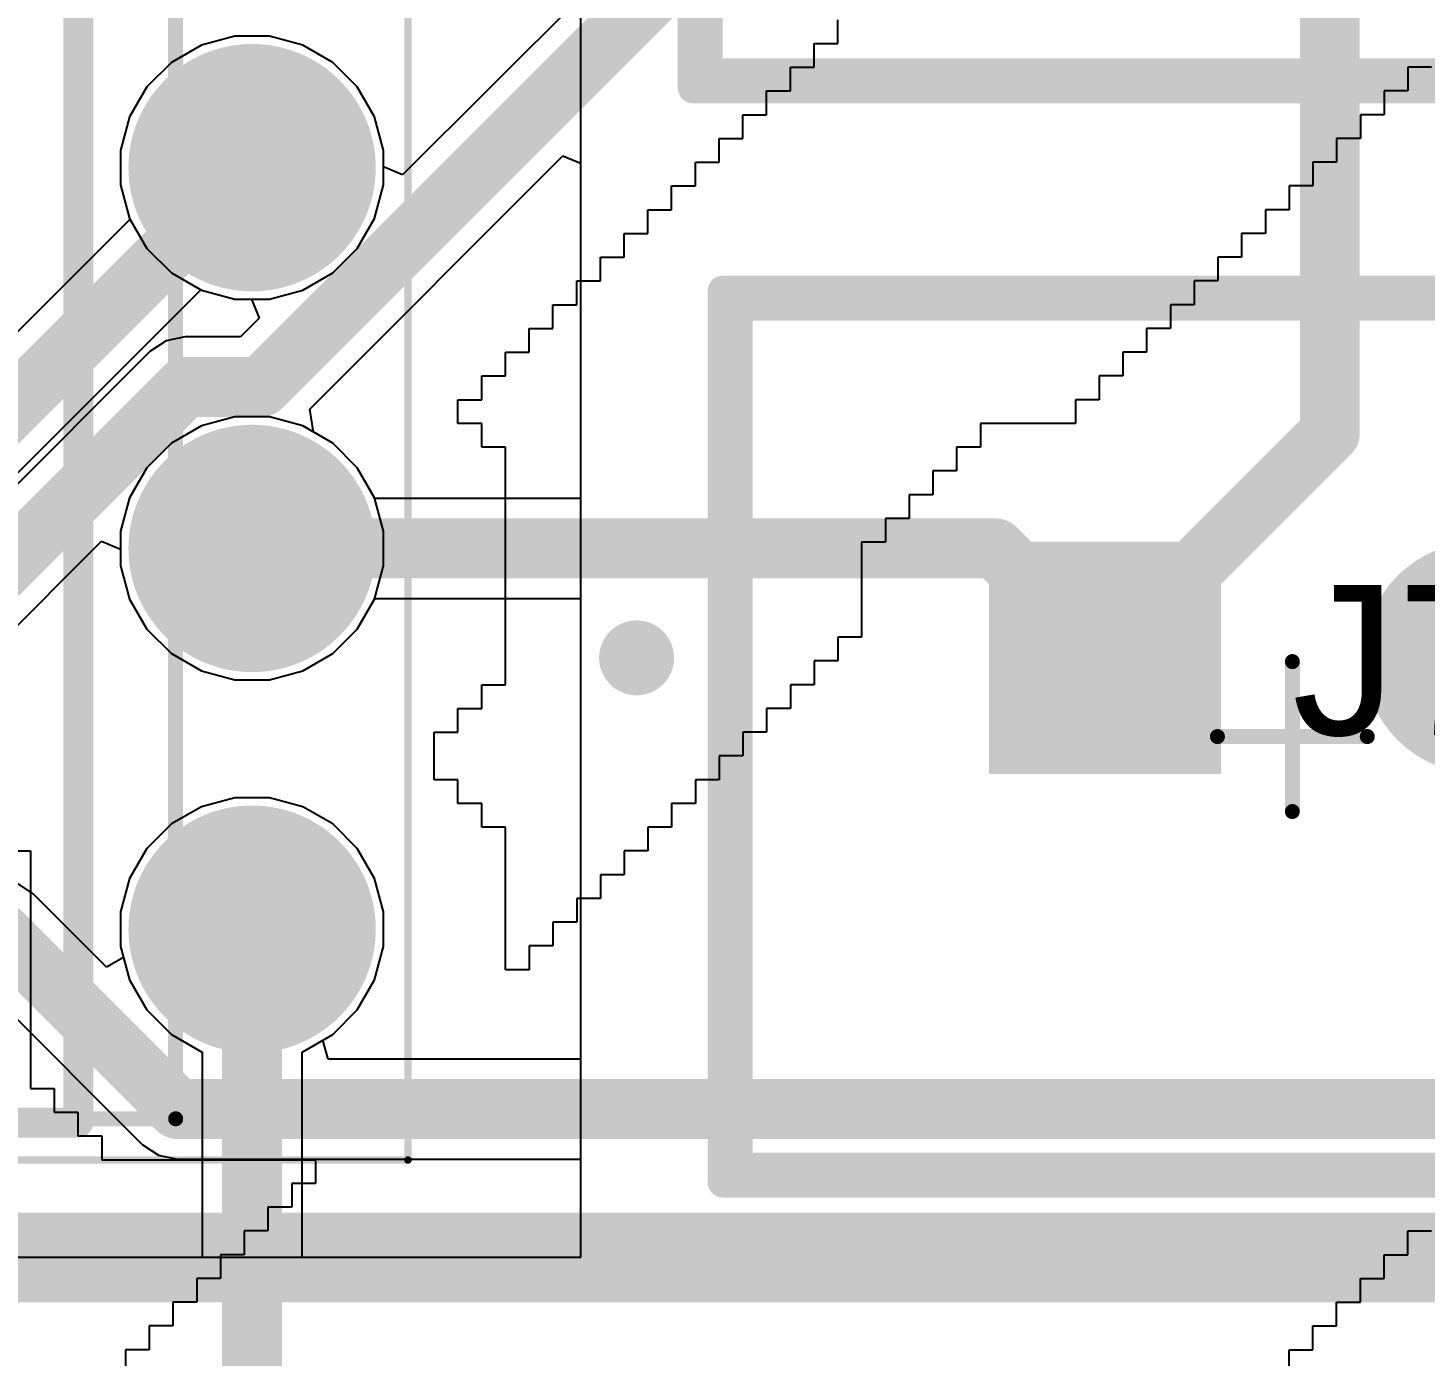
# Model space of a CAD drawing. Header units: inches. Extents: x 1.37 to 7.44, y 1.69 to 5.2.
# Drawn here: x 5.7998 to 6.1667, y 4.3048 to 4.6536 of the extents above; entities that cross this region are included whole.
import ezdxf

# ---------------------------------------------------------------- set-up
doc = ezdxf.new("R2010")
doc.units = ezdxf.units.IN
doc.header["$MEASUREMENT"] = 0
for name, color, linetype in [('Bottom Layer', 5, 'Continuous'), ('Bottom Overlay', 54, 'Continuous'), ('Bottom Solder', 6, 'Continuous'), ('Multi-Layer', 9, 'Continuous'), ('Pad Holes', 156, 'Continuous'), ('Top 3D Body', 56, 'Continuous'), ('Top Assembly', 56, 'Continuous'), ('Top Component Center', 56, 'Continuous'), ('Top Courtyard', 56, 'Continuous'), ('Top Layer', 1, 'Continuous'), ('Top Overlay', 2, 'Continuous'), ('Top Solder', 216, 'Continuous')]:
    doc.layers.add(name, color=color, linetype=linetype)
doc.styles.add('Arial', font='', dxfattribs={"height": 0.2})
doc.styles.get('Arial').set_extended_font_data('Arial')

# ---------------------------------------------------------------- blocks, each defined once
blk = doc.blocks.new('P0008A_22')
at = {"layer": 'Bottom Layer'}
h = blk.add_hatch(color=5, dxfattribs=at)
edge = h.paths.add_edge_path()
edge.add_arc((0.15, 0.05), 0.02953, 0, 360)
h = blk.add_hatch(color=5, dxfattribs=at)
edge = h.paths.add_edge_path()
edge.add_arc((0.15, -0.05), 0.02953, 0, 360)
h = blk.add_hatch(color=5, dxfattribs=at)
edge = h.paths.add_edge_path()
edge.add_arc((0.15, -0.15), 0.02953, 0, 360)
at = {"layer": 'Bottom Solder'}
h = blk.add_hatch(color=6, dxfattribs=at)
edge = h.paths.add_edge_path()
edge.add_arc((0.15, 0.05), 0.03248, 0, 360)
h = blk.add_hatch(color=6, dxfattribs=at)
edge = h.paths.add_edge_path()
edge.add_arc((0.15, -0.05), 0.03248, 0, 360)
h = blk.add_hatch(color=6, dxfattribs=at)
edge = h.paths.add_edge_path()
edge.add_arc((0.15, -0.15), 0.03248, 0, 360)
at = {"layer": 'Multi-Layer'}
h = blk.add_hatch(color=9, dxfattribs=at)
edge = h.paths.add_edge_path()
edge.add_arc((0.15, 0.05), 0.02953, 0, 360)
h = blk.add_hatch(color=9, dxfattribs=at)
edge = h.paths.add_edge_path()
edge.add_arc((0.15, -0.05), 0.02953, 0, 360)
h = blk.add_hatch(color=9, dxfattribs=at)
edge = h.paths.add_edge_path()
edge.add_arc((0.15, -0.15), 0.02953, 0, 360)
at = {"layer": 'Pad Holes'}
h = blk.add_hatch(color=7, dxfattribs=at)
edge = h.paths.add_edge_path()
edge.add_arc((0.15, 0.05), 0.01772, 0, 360)
h = blk.add_hatch(color=7, dxfattribs=at)
edge = h.paths.add_edge_path()
edge.add_arc((0.15, -0.05), 0.01772, 0, 360)
h = blk.add_hatch(color=7, dxfattribs=at)
edge = h.paths.add_edge_path()
edge.add_arc((0.15, -0.15), 0.01772, 0, 360)
at = {"layer": 'Top Layer'}
h = blk.add_hatch(color=1, dxfattribs=at)
edge = h.paths.add_edge_path()
edge.add_arc((0.15, 0.05), 0.02953, 0, 360)
h = blk.add_hatch(color=1, dxfattribs=at)
edge = h.paths.add_edge_path()
edge.add_arc((0.15, -0.05), 0.02953, 0, 360)
h = blk.add_hatch(color=1, dxfattribs=at)
edge = h.paths.add_edge_path()
edge.add_arc((0.15, -0.15), 0.02953, 0, 360)
at = {"layer": 'Top Solder'}
h = blk.add_hatch(color=216, dxfattribs=at)
edge = h.paths.add_edge_path()
edge.add_arc((0.15, 0.05), 0.03248, 0, 360)
h = blk.add_hatch(color=216, dxfattribs=at)
edge = h.paths.add_edge_path()
edge.add_arc((0.15, -0.05), 0.03248, 0, 360)
h = blk.add_hatch(color=216, dxfattribs=at)
edge = h.paths.add_edge_path()
edge.add_arc((0.15, -0.15), 0.03248, 0, 360)
at = {"layer": 'Top 3D Body'}
for points in [[(0.12992, -0.1998, 0.00394, 0.00394, 0), (0.12992, 0.1998, 0.00394, 0.00394, 0)], [(-0.12992, -0.1998, 0.00394, 0.00394, 0), (0.12992, -0.1998, 0.00394, 0.00394, 0)]]:
    blk.add_lwpolyline(points, format="xyseb", dxfattribs=at)
blk.add_lwpolyline([(0.12894, -0.1998, 0.00197, 0.00197, 1), (0.13091, -0.1998, 0.00197, 0.00197, 1)], format="xyseb", close=True, dxfattribs=at)
blk.add_lwpolyline([(0.12894, -0.1998, 0.00197, 0.00197, 1), (0.13091, -0.1998, 0.00197, 0.00197, 1)], format="xyseb", close=True, dxfattribs=at)
at = {"layer": 'Top Courtyard'}
for points in [[(0.19094, -0.21063, 0.00197, 0.00197, 0), (0.19094, 0.21063, 0.00197, 0.00197, 0)], [(-0.19094, -0.21063, 0.00197, 0.00197, 0), (0.19094, -0.21063, 0.00197, 0.00197, 0)]]:
    blk.add_lwpolyline(points, format="xyseb", dxfattribs=at)
blk.add_lwpolyline([(0.19045, -0.21063, 0.000984, 0.000984, 1), (0.19144, -0.21063, 0.000984, 0.000984, 1)], format="xyseb", close=True, dxfattribs=at)
blk.add_lwpolyline([(0.19045, -0.21063, 0.000984, 0.000984, 1), (0.19144, -0.21063, 0.000984, 0.000984, 1)], format="xyseb", close=True, dxfattribs=at)
at = {"layer": 'Top Overlay'}
for points in [[(0.10433, -0.20079, 0.00787, 0.00787, 0), (0.10433, 0.20079, 0.00787, 0.00787, 0)], [(-0.10433, -0.20079, 0.00787, 0.00787, 0), (0.10433, -0.20079, 0.00787, 0.00787, 0)]]:
    blk.add_lwpolyline(points, format="xyseb", dxfattribs=at)
blk.add_lwpolyline([(0.10236, -0.20079, 0.00394, 0.00394, 1), (0.1063, -0.20079, 0.00394, 0.00394, 1)], format="xyseb", close=True, dxfattribs=at)
blk.add_lwpolyline([(0.10236, -0.20079, 0.00394, 0.00394, 1), (0.1063, -0.20079, 0.00394, 0.00394, 1)], format="xyseb", close=True, dxfattribs=at)
blk = doc.blocks.new('FP_B2B_XH_A_LF_SN_MFG_30')
at = {"layer": 'Bottom Layer'}
blk.add_hatch(color=5, dxfattribs=at).paths.add_polyline_path([(-0.07972, 0.05118), (-0.0187, 0.05118), (-0.0187, -0.00984), (-0.07972, -0.00984)])
h = blk.add_hatch(color=5, dxfattribs=at)
edge = h.paths.add_edge_path()
edge.add_arc((0.04921, 0.02067), 0.03051, 0, 360)
at = {"layer": 'Bottom Solder'}
blk.add_hatch(color=6, dxfattribs=at).paths.add_polyline_path([(-0.07972, 0.05118), (-0.0187, 0.05118), (-0.0187, -0.00984), (-0.07972, -0.00984)])
h = blk.add_hatch(color=6, dxfattribs=at)
edge = h.paths.add_edge_path()
edge.add_arc((0.04921, 0.02067), 0.03051, 0, 360)
at = {"layer": 'Multi-Layer'}
blk.add_hatch(color=9, dxfattribs=at).paths.add_polyline_path([(-0.07972, 0.05118), (-0.0187, 0.05118), (-0.0187, -0.00984), (-0.07972, -0.00984)])
h = blk.add_hatch(color=9, dxfattribs=at)
edge = h.paths.add_edge_path()
edge.add_arc((0.04921, 0.02067), 0.03051, 0, 360)
at = {"layer": 'Pad Holes'}
h = blk.add_hatch(color=7, dxfattribs=at)
edge = h.paths.add_edge_path()
edge.add_arc((-0.04921, 0.02067), 0.01969, 0, 360)
h = blk.add_hatch(color=7, dxfattribs=at)
edge = h.paths.add_edge_path()
edge.add_arc((0.04921, 0.02067), 0.01969, 0, 360)
at = {"layer": 'Top Layer'}
blk.add_hatch(color=1, dxfattribs=at).paths.add_polyline_path([(-0.07972, 0.05118), (-0.0187, 0.05118), (-0.0187, -0.00984), (-0.07972, -0.00984)])
h = blk.add_hatch(color=1, dxfattribs=at)
edge = h.paths.add_edge_path()
edge.add_arc((0.04921, 0.02067), 0.03051, 0, 360)
at = {"layer": 'Top Solder'}
blk.add_hatch(color=216, dxfattribs=at).paths.add_polyline_path([(-0.07972, 0.05118), (-0.0187, 0.05118), (-0.0187, -0.00984), (-0.07972, -0.00984)])
h = blk.add_hatch(color=216, dxfattribs=at)
edge = h.paths.add_edge_path()
edge.add_arc((0.04921, 0.02067), 0.03051, 0, 360)
at = {"layer": 'Top 3D Body'}
for points in [[(-0.14567, 0.11319, 0.00787, 0.00787, 0), (0.14567, 0.11319, 0.00787, 0.00787, 0)], [(-0.14567, -0.11319, 0.00787, 0.00787, 0), (-0.14567, 0.11319, 0.00787, 0.00787, 0)], [(0.14567, -0.11319, 0.00787, 0.00787, 0), (0.14567, 0.11319, 0.00787, 0.00787, 0)], [(-0.14567, -0.11319, 0.00787, 0.00787, 0), (0.14567, -0.11319, 0.00787, 0.00787, 0)]]:
    blk.add_lwpolyline(points, format="xyseb", dxfattribs=at)
for points in [[(-0.14764, 0.11319, 0.00394, 0.00394, 1), (-0.1437, 0.11319, 0.00394, 0.00394, 1)], [(-0.14764, 0.11319, 0.00394, 0.00394, 1), (-0.1437, 0.11319, 0.00394, 0.00394, 1)], [(0.1437, 0.11319, 0.00394, 0.00394, 1), (0.14764, 0.11319, 0.00394, 0.00394, 1)], [(0.1437, 0.11319, 0.00394, 0.00394, 1), (0.14764, 0.11319, 0.00394, 0.00394, 1)], [(-0.14764, -0.11319, 0.00394, 0.00394, 1), (-0.1437, -0.11319, 0.00394, 0.00394, 1)], [(-0.14764, -0.11319, 0.00394, 0.00394, 1), (-0.1437, -0.11319, 0.00394, 0.00394, 1)], [(0.1437, -0.11319, 0.00394, 0.00394, 1), (0.14764, -0.11319, 0.00394, 0.00394, 1)], [(0.1437, -0.11319, 0.00394, 0.00394, 1), (0.14764, -0.11319, 0.00394, 0.00394, 1)]]:
    blk.add_lwpolyline(points, format="xyseb", close=True, dxfattribs=at)
at = {"layer": 'Top Assembly'}
for points in [[(-0.14961, 0.11713, 0.00787, 0.00787, 0), (0.14961, 0.11713, 0.00787, 0.00787, 0)], [(-0.14961, -0.11713, 0.00787, 0.00787, 0), (-0.14961, 0.11713, 0.00787, 0.00787, 0)], [(0.14961, -0.11713, 0.00787, 0.00787, 0), (0.14961, 0.11713, 0.00787, 0.00787, 0)], [(-0.14961, -0.11713, 0.00787, 0.00787, 0), (0.14961, -0.11713, 0.00787, 0.00787, 0)]]:
    blk.add_lwpolyline(points, format="xyseb", dxfattribs=at)
for points in [[(-0.15157, 0.11713, 0.00394, 0.00394, 1), (-0.14764, 0.11713, 0.00394, 0.00394, 1)], [(-0.15157, 0.11713, 0.00394, 0.00394, 1), (-0.14764, 0.11713, 0.00394, 0.00394, 1)], [(0.14764, 0.11713, 0.00394, 0.00394, 1), (0.15157, 0.11713, 0.00394, 0.00394, 1)], [(0.14764, 0.11713, 0.00394, 0.00394, 1), (0.15157, 0.11713, 0.00394, 0.00394, 1)], [(-0.15157, -0.11713, 0.00394, 0.00394, 1), (-0.14764, -0.11713, 0.00394, 0.00394, 1)], [(-0.15157, -0.11713, 0.00394, 0.00394, 1), (-0.14764, -0.11713, 0.00394, 0.00394, 1)], [(0.14764, -0.11713, 0.00394, 0.00394, 1), (0.15157, -0.11713, 0.00394, 0.00394, 1)], [(0.14764, -0.11713, 0.00394, 0.00394, 1), (0.15157, -0.11713, 0.00394, 0.00394, 1)]]:
    blk.add_lwpolyline(points, format="xyseb", close=True, dxfattribs=at)
at = {"layer": 'Top Component Center'}
for points in [[(0, -0.01969, 0.00394, 0.00394, 0), (0, 0.01969, 0.00394, 0.00394, 0)], [(-0.01969, 0, 0.00394, 0.00394, 0), (0.01969, 0, 0.00394, 0.00394, 0)]]:
    blk.add_lwpolyline(points, format="xyseb", dxfattribs=at)
for points in [[(-0.00098, 0.01969, 0.00197, 0.00197, 1), (0.00098, 0.01969, 0.00197, 0.00197, 1)], [(-0.02067, 0, 0.00197, 0.00197, 1), (-0.0187, 0, 0.00197, 0.00197, 1)], [(0.0187, 0, 0.00197, 0.00197, 1), (0.02067, 0, 0.00197, 0.00197, 1)], [(-0.00098, -0.01969, 0.00197, 0.00197, 1), (0.00098, -0.01969, 0.00197, 0.00197, 1)]]:
    blk.add_lwpolyline(points, format="xyseb", close=True, dxfattribs=at)
at = {"layer": 'Top Courtyard'}
for points in [[(-0.14961, 0.11713, 0.00787, 0.00787, 0), (0.14961, 0.11713, 0.00787, 0.00787, 0)], [(-0.14961, -0.11713, 0.00787, 0.00787, 0), (-0.14961, 0.11713, 0.00787, 0.00787, 0)], [(0.14961, -0.11713, 0.00787, 0.00787, 0), (0.14961, 0.11713, 0.00787, 0.00787, 0)], [(-0.14961, -0.11713, 0.00787, 0.00787, 0), (0.14961, -0.11713, 0.00787, 0.00787, 0)]]:
    blk.add_lwpolyline(points, format="xyseb", dxfattribs=at)
for points in [[(-0.15157, 0.11713, 0.00394, 0.00394, 1), (-0.14764, 0.11713, 0.00394, 0.00394, 1)], [(-0.15157, 0.11713, 0.00394, 0.00394, 1), (-0.14764, 0.11713, 0.00394, 0.00394, 1)], [(0.14764, 0.11713, 0.00394, 0.00394, 1), (0.15157, 0.11713, 0.00394, 0.00394, 1)], [(0.14764, 0.11713, 0.00394, 0.00394, 1), (0.15157, 0.11713, 0.00394, 0.00394, 1)], [(-0.15157, -0.11713, 0.00394, 0.00394, 1), (-0.14764, -0.11713, 0.00394, 0.00394, 1)], [(-0.15157, -0.11713, 0.00394, 0.00394, 1), (-0.14764, -0.11713, 0.00394, 0.00394, 1)], [(0.14764, -0.11713, 0.00394, 0.00394, 1), (0.15157, -0.11713, 0.00394, 0.00394, 1)], [(0.14764, -0.11713, 0.00394, 0.00394, 1), (0.15157, -0.11713, 0.00394, 0.00394, 1)]]:
    blk.add_lwpolyline(points, format="xyseb", close=True, dxfattribs=at)
at = {"layer": 'Top Overlay'}
for points in [[(-0.14567, 0.11319, 0.00787, 0.00787, 0), (0.14567, 0.11319, 0.00787, 0.00787, 0)], [(-0.14567, -0.11319, 0.00787, 0.00787, 0), (-0.14567, 0.11319, 0.00787, 0.00787, 0)], [(0.14567, -0.11319, 0.00787, 0.00787, 0), (0.14567, 0.11319, 0.00787, 0.00787, 0)], [(-0.14567, -0.11319, 0.00787, 0.00787, 0), (0.14567, -0.11319, 0.00787, 0.00787, 0)]]:
    blk.add_lwpolyline(points, format="xyseb", dxfattribs=at)
for points in [[(-0.14764, 0.11319, 0.00394, 0.00394, 1), (-0.1437, 0.11319, 0.00394, 0.00394, 1)], [(-0.14764, 0.11319, 0.00394, 0.00394, 1), (-0.1437, 0.11319, 0.00394, 0.00394, 1)], [(0.1437, 0.11319, 0.00394, 0.00394, 1), (0.14764, 0.11319, 0.00394, 0.00394, 1)], [(0.1437, 0.11319, 0.00394, 0.00394, 1), (0.14764, 0.11319, 0.00394, 0.00394, 1)], [(-0.16732, 0.02067, 0.00984, 0.00984, 1), (-0.17717, 0.02067, 0.00984, 0.00984, 1)], [(-0.17963, 0.02067, 0.00492, 0.00492, 1), (-0.1747, 0.02067, 0.00492, 0.00492, 1)], [(-0.16978, 0.02067, 0.00492, 0.00492, 1), (-0.16486, 0.02067, 0.00492, 0.00492, 1)], [(-0.14764, -0.11319, 0.00394, 0.00394, 1), (-0.1437, -0.11319, 0.00394, 0.00394, 1)], [(-0.14764, -0.11319, 0.00394, 0.00394, 1), (-0.1437, -0.11319, 0.00394, 0.00394, 1)], [(0.1437, -0.11319, 0.00394, 0.00394, 1), (0.14764, -0.11319, 0.00394, 0.00394, 1)], [(0.1437, -0.11319, 0.00394, 0.00394, 1), (0.14764, -0.11319, 0.00394, 0.00394, 1)]]:
    blk.add_lwpolyline(points, format="xyseb", close=True, dxfattribs=at)
at = {"layer": 'Top Assembly', "style": 'Arial'}
blk.add_text('J7', height=0.03937, rotation=360, dxfattribs=at).set_placement((-0.00007, 0.00044))
blk = doc.blocks.new('FP_440054_3_MFG_31')
at = {"layer": 'Bottom Layer'}
h = blk.add_hatch(color=5, dxfattribs=at)
edge = h.paths.add_edge_path()
edge.add_arc((-0.07874, -0.02362), 0.02559, 0, 360)
h = blk.add_hatch(color=5, dxfattribs=at)
edge = h.paths.add_edge_path()
edge.add_arc((0, -0.02362), 0.02559, 0, 360)
blk.add_hatch(color=5, dxfattribs=at).paths.add_polyline_path([(0.05315, 0.00197), (0.10433, 0.00197), (0.10433, -0.04921), (0.05315, -0.04921)])
at = {"layer": 'Bottom Solder'}
h = blk.add_hatch(color=6, dxfattribs=at)
edge = h.paths.add_edge_path()
edge.add_arc((-0.07874, -0.02362), 0.02559, 0, 360)
h = blk.add_hatch(color=6, dxfattribs=at)
edge = h.paths.add_edge_path()
edge.add_arc((0, -0.02362), 0.02559, 0, 360)
blk.add_hatch(color=6, dxfattribs=at).paths.add_polyline_path([(0.05315, 0.00197), (0.10433, 0.00197), (0.10433, -0.04921), (0.05315, -0.04921)])
at = {"layer": 'Multi-Layer'}
h = blk.add_hatch(color=9, dxfattribs=at)
edge = h.paths.add_edge_path()
edge.add_arc((-0.07874, -0.02362), 0.02559, 0, 360)
h = blk.add_hatch(color=9, dxfattribs=at)
edge = h.paths.add_edge_path()
edge.add_arc((0, -0.02362), 0.02559, 0, 360)
blk.add_hatch(color=9, dxfattribs=at).paths.add_polyline_path([(0.05315, 0.00197), (0.10433, 0.00197), (0.10433, -0.04921), (0.05315, -0.04921)])
at = {"layer": 'Pad Holes'}
h = blk.add_hatch(color=7, dxfattribs=at)
edge = h.paths.add_edge_path()
edge.add_arc((-0.07874, -0.02362), 0.01575, 0, 360)
h = blk.add_hatch(color=7, dxfattribs=at)
edge = h.paths.add_edge_path()
edge.add_arc((0, -0.02362), 0.01575, 0, 360)
h = blk.add_hatch(color=7, dxfattribs=at)
edge = h.paths.add_edge_path()
edge.add_arc((0.07874, -0.02362), 0.01575, 0, 360)
at = {"layer": 'Top Layer'}
h = blk.add_hatch(color=1, dxfattribs=at)
edge = h.paths.add_edge_path()
edge.add_arc((-0.07874, -0.02362), 0.02559, 0, 360)
h = blk.add_hatch(color=1, dxfattribs=at)
edge = h.paths.add_edge_path()
edge.add_arc((0, -0.02362), 0.02559, 0, 360)
blk.add_hatch(color=1, dxfattribs=at).paths.add_polyline_path([(0.05315, 0.00197), (0.10433, 0.00197), (0.10433, -0.04921), (0.05315, -0.04921)])
at = {"layer": 'Top Solder'}
h = blk.add_hatch(color=216, dxfattribs=at)
edge = h.paths.add_edge_path()
edge.add_arc((-0.07874, -0.02362), 0.02559, 0, 360)
h = blk.add_hatch(color=216, dxfattribs=at)
edge = h.paths.add_edge_path()
edge.add_arc((0, -0.02362), 0.02559, 0, 360)
blk.add_hatch(color=216, dxfattribs=at).paths.add_polyline_path([(0.05315, 0.00197), (0.10433, 0.00197), (0.10433, -0.04921), (0.05315, -0.04921)])
at = {"layer": 'Top 3D Body'}
for points in [[(-0.16339, 0.09843, 0.00787, 0.00787, 0), (-0.16339, -0.09843, 0.00787, 0.00787, 0)], [(0.16339, 0.09843, 0.00787, 0.00787, 0), (-0.16339, 0.09843, 0.00787, 0.00787, 0)], [(0.16339, 0.09843, 0.00787, 0.00787, 0), (0.16339, -0.09843, 0.00787, 0.00787, 0)], [(0.16339, -0.09843, 0.00787, 0.00787, 0), (-0.16339, -0.09843, 0.00787, 0.00787, 0)]]:
    blk.add_lwpolyline(points, format="xyseb", dxfattribs=at)
for points in [[(-0.16535, 0.09843, 0.00394, 0.00394, 1), (-0.16142, 0.09843, 0.00394, 0.00394, 1)], [(-0.16535, 0.09843, 0.00394, 0.00394, 1), (-0.16142, 0.09843, 0.00394, 0.00394, 1)], [(0.16142, 0.09843, 0.00394, 0.00394, 1), (0.16535, 0.09843, 0.00394, 0.00394, 1)], [(0.16142, 0.09843, 0.00394, 0.00394, 1), (0.16535, 0.09843, 0.00394, 0.00394, 1)], [(-0.16535, -0.09843, 0.00394, 0.00394, 1), (-0.16142, -0.09843, 0.00394, 0.00394, 1)], [(-0.16535, -0.09843, 0.00394, 0.00394, 1), (-0.16142, -0.09843, 0.00394, 0.00394, 1)], [(0.16142, -0.09843, 0.00394, 0.00394, 1), (0.16535, -0.09843, 0.00394, 0.00394, 1)], [(0.16142, -0.09843, 0.00394, 0.00394, 1), (0.16535, -0.09843, 0.00394, 0.00394, 1)]]:
    blk.add_lwpolyline(points, format="xyseb", close=True, dxfattribs=at)
at = {"layer": 'Top Assembly'}
for points in [[(-0.16732, 0.10236, 0.00787, 0.00787, 0), (-0.16732, -0.10236, 0.00787, 0.00787, 0)], [(0.16732, 0.10236, 0.00787, 0.00787, 0), (-0.16732, 0.10236, 0.00787, 0.00787, 0)], [(0.16732, 0.10236, 0.00787, 0.00787, 0), (0.16732, -0.10236, 0.00787, 0.00787, 0)], [(0.16732, -0.10236, 0.00787, 0.00787, 0), (-0.16732, -0.10236, 0.00787, 0.00787, 0)]]:
    blk.add_lwpolyline(points, format="xyseb", dxfattribs=at)
for points in [[(-0.16929, 0.10236, 0.00394, 0.00394, 1), (-0.16535, 0.10236, 0.00394, 0.00394, 1)], [(-0.16929, 0.10236, 0.00394, 0.00394, 1), (-0.16535, 0.10236, 0.00394, 0.00394, 1)], [(0.16535, 0.10236, 0.00394, 0.00394, 1), (0.16929, 0.10236, 0.00394, 0.00394, 1)], [(0.16535, 0.10236, 0.00394, 0.00394, 1), (0.16929, 0.10236, 0.00394, 0.00394, 1)], [(-0.16929, -0.10236, 0.00394, 0.00394, 1), (-0.16535, -0.10236, 0.00394, 0.00394, 1)], [(-0.16929, -0.10236, 0.00394, 0.00394, 1), (-0.16535, -0.10236, 0.00394, 0.00394, 1)], [(0.16535, -0.10236, 0.00394, 0.00394, 1), (0.16929, -0.10236, 0.00394, 0.00394, 1)], [(0.16535, -0.10236, 0.00394, 0.00394, 1), (0.16929, -0.10236, 0.00394, 0.00394, 1)]]:
    blk.add_lwpolyline(points, format="xyseb", close=True, dxfattribs=at)
at = {"layer": 'Top Component Center'}
for points in [[(0, 0.01969, 0.00394, 0.00394, 0), (0, -0.01969, 0.00394, 0.00394, 0)], [(0.01969, 0, 0.00394, 0.00394, 0), (-0.01969, 0, 0.00394, 0.00394, 0)]]:
    blk.add_lwpolyline(points, format="xyseb", dxfattribs=at)
for points in [[(-0.00098, 0.01969, 0.00197, 0.00197, 1), (0.00098, 0.01969, 0.00197, 0.00197, 1)], [(-0.02067, 0, 0.00197, 0.00197, 1), (-0.0187, 0, 0.00197, 0.00197, 1)], [(0.0187, 0, 0.00197, 0.00197, 1), (0.02067, 0, 0.00197, 0.00197, 1)], [(-0.00098, -0.01969, 0.00197, 0.00197, 1), (0.00098, -0.01969, 0.00197, 0.00197, 1)]]:
    blk.add_lwpolyline(points, format="xyseb", close=True, dxfattribs=at)
at = {"layer": 'Top Courtyard'}
for points in [[(-0.16732, 0.10236, 0.00787, 0.00787, 0), (-0.16732, -0.10236, 0.00787, 0.00787, 0)], [(0.16732, 0.10236, 0.00787, 0.00787, 0), (-0.16732, 0.10236, 0.00787, 0.00787, 0)], [(0.16732, 0.10236, 0.00787, 0.00787, 0), (0.16732, -0.10236, 0.00787, 0.00787, 0)], [(0.16732, -0.10236, 0.00787, 0.00787, 0), (-0.16732, -0.10236, 0.00787, 0.00787, 0)]]:
    blk.add_lwpolyline(points, format="xyseb", dxfattribs=at)
for points in [[(-0.16929, 0.10236, 0.00394, 0.00394, 1), (-0.16535, 0.10236, 0.00394, 0.00394, 1)], [(-0.16929, 0.10236, 0.00394, 0.00394, 1), (-0.16535, 0.10236, 0.00394, 0.00394, 1)], [(0.16535, 0.10236, 0.00394, 0.00394, 1), (0.16929, 0.10236, 0.00394, 0.00394, 1)], [(0.16535, 0.10236, 0.00394, 0.00394, 1), (0.16929, 0.10236, 0.00394, 0.00394, 1)], [(-0.16929, -0.10236, 0.00394, 0.00394, 1), (-0.16535, -0.10236, 0.00394, 0.00394, 1)], [(-0.16929, -0.10236, 0.00394, 0.00394, 1), (-0.16535, -0.10236, 0.00394, 0.00394, 1)], [(0.16535, -0.10236, 0.00394, 0.00394, 1), (0.16929, -0.10236, 0.00394, 0.00394, 1)], [(0.16535, -0.10236, 0.00394, 0.00394, 1), (0.16929, -0.10236, 0.00394, 0.00394, 1)]]:
    blk.add_lwpolyline(points, format="xyseb", close=True, dxfattribs=at)
at = {"layer": 'Top Overlay'}
for points in [[(-0.16339, 0.09843, 0.00787, 0.00787, 0), (-0.16339, -0.09843, 0.00787, 0.00787, 0)], [(0.16339, 0.09843, 0.00787, 0.00787, 0), (-0.16339, 0.09843, 0.00787, 0.00787, 0)], [(0.16339, 0.09843, 0.00787, 0.00787, 0), (0.16339, -0.09843, 0.00787, 0.00787, 0)], [(0.16339, -0.09843, 0.00787, 0.00787, 0), (-0.16339, -0.09843, 0.00787, 0.00787, 0)]]:
    blk.add_lwpolyline(points, format="xyseb", dxfattribs=at)
for points in [[(-0.16535, 0.09843, 0.00394, 0.00394, 1), (-0.16142, 0.09843, 0.00394, 0.00394, 1)], [(-0.16535, 0.09843, 0.00394, 0.00394, 1), (-0.16142, 0.09843, 0.00394, 0.00394, 1)], [(0.16142, 0.09843, 0.00394, 0.00394, 1), (0.16535, 0.09843, 0.00394, 0.00394, 1)], [(0.16142, 0.09843, 0.00394, 0.00394, 1), (0.16535, 0.09843, 0.00394, 0.00394, 1)], [(-0.16535, -0.09843, 0.00394, 0.00394, 1), (-0.16142, -0.09843, 0.00394, 0.00394, 1)], [(-0.16535, -0.09843, 0.00394, 0.00394, 1), (-0.16142, -0.09843, 0.00394, 0.00394, 1)], [(0.16142, -0.09843, 0.00394, 0.00394, 1), (0.16535, -0.09843, 0.00394, 0.00394, 1)], [(0.16142, -0.09843, 0.00394, 0.00394, 1), (0.16535, -0.09843, 0.00394, 0.00394, 1)], [(0.08366, -0.11811, 0.00984, 0.00984, 1), (0.07382, -0.11811, 0.00984, 0.00984, 1)], [(0.07136, -0.11811, 0.00492, 0.00492, 1), (0.07628, -0.11811, 0.00492, 0.00492, 1)], [(0.0812, -0.11811, 0.00492, 0.00492, 1), (0.08612, -0.11811, 0.00492, 0.00492, 1)]]:
    blk.add_lwpolyline(points, format="xyseb", close=True, dxfattribs=at)
at = {"layer": 'Top Assembly', "style": 'Arial'}
blk.add_text('J6', height=0.03937, dxfattribs=at).set_placement((-0.00007, -0.00697))

msp = doc.modelspace()

# ---------------------------------------------------------------- linework, layer by layer
at = {"layer": 'Bottom Layer'}
for p, q in [((5.94488, 4.66175), (5.89819, 4.61505)), ((5.85412, 4.65146), (5.84533, 4.6491)), ((5.86321, 4.65146), (5.85412, 4.65146)), ((5.87199, 4.6491), (5.86321, 4.65146)), ((5.84533, 4.6491), (5.83746, 4.64456)), ((5.87986, 4.64456), (5.87199, 4.6491)), ((5.83746, 4.64456), (5.83103, 4.63813)), ((5.88629, 4.63813), (5.87986, 4.64456)), ((5.83103, 4.63813), (5.82649, 4.63026)), ((5.89084, 4.63026), (5.88629, 4.63813)), ((5.82649, 4.63026), (5.82413, 4.62147)), ((5.89319, 4.62147), (5.89084, 4.63026)), ((5.82413, 4.62147), (5.82413, 4.61238)), ((5.89319, 4.61713), (5.89319, 4.62147)), ((5.8738, 4.55354), (5.94026, 4.62)), ((5.89819, 4.61505), (5.89319, 4.61713)), ((5.94026, 4.62), (5.94488, 4.61809)), ((5.94488, 4.61809), (5.94488, 4.53006)), ((5.82413, 4.61238), (5.82649, 4.6036)), ((5.82649, 4.6036), (5.83103, 4.59573)), ((5.83103, 4.59573), (5.83746, 4.5893)), ((5.83746, 4.5893), (5.84533, 4.58475)), ((5.84533, 4.58475), (5.85412, 4.5824)), ((5.85412, 4.5824), (5.85846, 4.5824)), ((5.85846, 4.5824), (5.86054, 4.5774)), ((5.86054, 4.5774), (5.85559, 4.57246)), ((5.8411, 4.57246), (5.83607, 4.57146)), ((5.85559, 4.57246), (5.8411, 4.57246)), ((5.83607, 4.57146), (5.83182, 4.56861)), ((5.83182, 4.56861), (5.75086, 4.48765)), ((5.87379, 4.55351), (5.8738, 4.55354)), ((5.87481, 4.54748), (5.87379, 4.55351)), ((5.87986, 4.54456), (5.87481, 4.54748)), ((5.88629, 4.53813), (5.87986, 4.54456)), ((5.89084, 4.53026), (5.88629, 4.53813)), ((5.89089, 4.53006), (5.89084, 4.53026)), ((5.94488, 4.53006), (5.89089, 4.53006)), ((5.76558, 4.46525), (5.81913, 4.5188)), ((5.81913, 4.5188), (5.82413, 4.51673)), ((5.82413, 4.51673), (5.82413, 4.51238)), ((5.82413, 4.51238), (5.82649, 4.5036)), ((5.82649, 4.5036), (5.83103, 4.49573)), ((5.88629, 4.49573), (5.89084, 4.5036)), ((5.89084, 4.5036), (5.89089, 4.5038)), ((5.89089, 4.5038), (5.94488, 4.5038)), ((5.94488, 4.5038), (5.94488, 4.38281)), ((5.83103, 4.49573), (5.83746, 4.4893)), ((5.87986, 4.4893), (5.88629, 4.49573)), ((5.83746, 4.4893), (5.84533, 4.48475)), ((5.87199, 4.48475), (5.87986, 4.4893)), ((5.84533, 4.48475), (5.85412, 4.4824)), ((5.86321, 4.4824), (5.87199, 4.48475)), ((5.85412, 4.4824), (5.86321, 4.4824)), ((5.85412, 4.45146), (5.84533, 4.4491)), ((5.86321, 4.45146), (5.85412, 4.45146)), ((5.87199, 4.4491), (5.86321, 4.45146)), ((5.84533, 4.4491), (5.83746, 4.44456)), ((5.87986, 4.44456), (5.87199, 4.4491)), ((5.83746, 4.44456), (5.83103, 4.43813)), ((5.88629, 4.43813), (5.87986, 4.44456)), ((5.83103, 4.43813), (5.82649, 4.43026)), ((5.89084, 4.43026), (5.88629, 4.43813)), ((5.82649, 4.43026), (5.82413, 4.42147)), ((5.89319, 4.42147), (5.89084, 4.43026)), ((5.80113, 4.42621), (5.79687, 4.42906)), ((5.82042, 4.40692), (5.80113, 4.42621)), ((5.82413, 4.42147), (5.82413, 4.41238)), ((5.89319, 4.41238), (5.89319, 4.42147)), ((5.82413, 4.41238), (5.8249, 4.40951)), ((5.89084, 4.4036), (5.89319, 4.41238)), ((5.8249, 4.40951), (5.82042, 4.40692)), ((5.78641, 4.4038), (5.82981, 4.3604)), ((5.88629, 4.39573), (5.89084, 4.4036)), ((5.87986, 4.3893), (5.88629, 4.39573)), ((5.87728, 4.38781), (5.87986, 4.3893)), ((5.87862, 4.38281), (5.87728, 4.38781)), ((5.94488, 4.38281), (5.87862, 4.38281)), ((5.82981, 4.3604), (5.83407, 4.35756)), ((5.83407, 4.35756), (5.83909, 4.35656)), ((5.83909, 4.35656), (5.94488, 4.35656)), ((5.94488, 4.35656), (5.94488, 4.33071)), ((5.94488, 4.33071), (4.47801, 4.33071))]:
    msp.add_line(p, q, dxfattribs=at)
for points in [[(5.86103, 4.55933, 0.01575, 0.01575, 0), (6.04528, 4.74358, 0.01575, 0.01575, 0)], [(5.75629, 4.47453, 0.01575, 0.01575, 0), (5.8411, 4.55933, 0.01575, 0.01575, 0)], [(5.8411, 4.55933, 0.01575, 0.01575, 0), (5.86103, 4.55933, 0.01575, 0.01575, 0)], [(5.85866, 4.51693, 0.01575, 0.01575, 0), (6.05394, 4.51693, 0.01575, 0.01575, 0)], [(6.05394, 4.51693, 0.01575, 0.01575, 0), (6.08268, 4.48819, 0.01575, 0.01575, 0)], [(5.79185, 4.41693, 0.01575, 0.01575, 0), (5.83909, 4.36968, 0.01575, 0.01575, 0)], [(5.83909, 4.36968, 0.01575, 0.01575, 0), (6.53504, 4.36968, 0.01575, 0.01575, 0)]]:
    msp.add_lwpolyline(points, format="xyseb", dxfattribs=at)
for points in [[(5.83716, 4.55933, 0.00787, 0.00787, 1), (5.84504, 4.55933, 0.00787, 0.00787, 1)], [(5.83716, 4.55933, 0.00787, 0.00787, 1), (5.84504, 4.55933, 0.00787, 0.00787, 1)], [(5.85709, 4.55933, 0.00787, 0.00787, 1), (5.86496, 4.55933, 0.00787, 0.00787, 1)], [(5.85709, 4.55933, 0.00787, 0.00787, 1), (5.86496, 4.55933, 0.00787, 0.00787, 1)], [(5.85472, 4.51693, 0.00787, 0.00787, 1), (5.8626, 4.51693, 0.00787, 0.00787, 1)], [(6.05, 4.51693, 0.00787, 0.00787, 1), (6.05787, 4.51693, 0.00787, 0.00787, 1)], [(6.05, 4.51693, 0.00787, 0.00787, 1), (6.05787, 4.51693, 0.00787, 0.00787, 1)], [(6.07874, 4.48819, 0.00787, 0.00787, 1), (6.08661, 4.48819, 0.00787, 0.00787, 1)], [(5.83516, 4.36968, 0.00787, 0.00787, 1), (5.84303, 4.36968, 0.00787, 0.00787, 1)], [(5.83516, 4.36968, 0.00787, 0.00787, 1), (5.84303, 4.36968, 0.00787, 0.00787, 1)]]:
    msp.add_lwpolyline(points, format="xyseb", close=True, dxfattribs=at)
at = {"layer": 'Bottom Overlay'}
for p, q in [((6.01252, 4.64956), (6.01252, 4.6558)), ((6.00629, 4.64332), (6.00629, 4.64956)), ((6.00629, 4.64956), (6.01252, 4.64956)), ((6.00005, 4.63708), (6.00005, 4.64332)), ((6.00005, 4.64332), (6.00629, 4.64332)), ((6.16847, 4.64332), (6.16223, 4.64332)), ((6.16223, 4.64332), (6.16223, 4.63708)), ((5.99381, 4.63084), (5.99381, 4.63708)), ((5.99381, 4.63708), (6.00005, 4.63708)), ((6.16223, 4.63708), (6.15599, 4.63708)), ((6.15599, 4.63708), (6.15599, 4.63084)), ((5.98757, 4.62461), (5.98757, 4.63084)), ((5.98757, 4.63084), (5.99381, 4.63084)), ((6.15599, 4.63084), (6.14975, 4.63084)), ((6.14975, 4.63084), (6.14975, 4.62461)), ((5.98134, 4.61837), (5.98134, 4.62461)), ((5.98134, 4.62461), (5.98757, 4.62461)), ((6.14975, 4.62461), (6.14351, 4.62461)), ((6.14351, 4.62461), (6.14351, 4.61837)), ((5.9751, 4.61213), (5.9751, 4.61837)), ((5.9751, 4.61837), (5.98134, 4.61837)), ((6.14351, 4.61837), (6.13728, 4.61837)), ((6.13728, 4.61837), (6.13728, 4.61213)), ((5.96886, 4.60589), (5.96886, 4.61213)), ((5.96886, 4.61213), (5.9751, 4.61213)), ((6.13728, 4.61213), (6.13104, 4.61213)), ((6.13104, 4.61213), (6.13104, 4.60589)), ((5.96262, 4.59966), (5.96262, 4.60589)), ((5.96262, 4.60589), (5.96886, 4.60589)), ((6.13104, 4.60589), (6.1248, 4.60589)), ((6.1248, 4.60589), (6.1248, 4.59966)), ((5.95639, 4.59342), (5.95639, 4.59966)), ((5.95639, 4.59966), (5.96262, 4.59966)), ((6.1248, 4.59966), (6.11856, 4.59966)), ((6.11856, 4.59966), (6.11856, 4.59342)), ((5.95015, 4.58718), (5.95015, 4.59342)), ((5.95015, 4.59342), (5.95639, 4.59342)), ((6.11856, 4.59342), (6.11233, 4.59342)), ((6.11233, 4.59342), (6.11233, 4.58718)), ((5.94391, 4.58094), (5.94391, 4.58718)), ((5.94391, 4.58718), (5.95015, 4.58718)), ((6.11233, 4.58718), (6.10609, 4.58718)), ((6.10609, 4.58718), (6.10609, 4.58094)), ((5.93767, 4.57471), (5.93767, 4.58094)), ((5.93767, 4.58094), (5.94391, 4.58094)), ((6.10609, 4.58094), (6.09985, 4.58094)), ((6.09985, 4.58094), (6.09985, 4.57471)), ((5.93143, 4.56847), (5.93143, 4.57471)), ((5.93143, 4.57471), (5.93767, 4.57471)), ((6.09985, 4.57471), (6.09361, 4.57471)), ((6.09361, 4.57471), (6.09361, 4.56847)), ((5.9252, 4.56223), (5.9252, 4.56847)), ((5.9252, 4.56847), (5.93143, 4.56847)), ((6.09361, 4.56847), (6.08738, 4.56847)), ((6.08738, 4.56847), (6.08738, 4.56223)), ((5.91896, 4.55599), (5.91896, 4.56223)), ((5.91896, 4.56223), (5.9252, 4.56223)), ((6.08738, 4.56223), (6.08114, 4.56223)), ((6.08114, 4.56223), (6.08114, 4.55599)), ((5.91272, 4.54976), (5.91272, 4.55599)), ((5.91272, 4.55599), (5.91896, 4.55599)), ((6.08114, 4.55599), (6.0749, 4.55599)), ((6.0749, 4.55599), (6.0749, 4.54976)), ((5.91896, 4.54976), (5.91272, 4.54976)), ((5.91896, 4.54352), (5.91896, 4.54976)), ((6.0749, 4.54976), (6.04995, 4.54976)), ((6.04995, 4.54976), (6.04995, 4.54352)), ((5.9252, 4.54352), (5.91896, 4.54352)), ((5.9252, 4.48114), (5.9252, 4.54352)), ((6.04995, 4.54352), (6.04371, 4.54352)), ((6.04371, 4.54352), (6.04371, 4.53728)), ((6.04371, 4.53728), (6.03747, 4.53728)), ((6.03747, 4.53728), (6.03747, 4.53104)), ((6.03747, 4.53104), (6.03124, 4.53104)), ((6.03124, 4.53104), (6.03124, 4.5248)), ((6.03124, 4.5248), (6.025, 4.5248)), ((6.025, 4.5248), (6.025, 4.51857)), ((6.025, 4.51857), (6.01876, 4.51857)), ((6.01876, 4.51857), (6.01876, 4.49362)), ((6.01876, 4.49362), (6.01252, 4.49362)), ((6.01252, 4.49362), (6.01252, 4.48738)), ((6.01252, 4.48738), (6.00629, 4.48738)), ((6.00629, 4.48738), (6.00629, 4.48114)), ((5.91896, 4.4749), (5.91896, 4.48114)), ((5.91896, 4.48114), (5.9252, 4.48114)), ((6.00629, 4.48114), (6.00005, 4.48114)), ((6.00005, 4.48114), (6.00005, 4.4749)), ((5.91272, 4.46867), (5.91272, 4.4749)), ((5.91272, 4.4749), (5.91896, 4.4749)), ((6.00005, 4.4749), (5.99381, 4.4749)), ((5.99381, 4.4749), (5.99381, 4.46867)), ((5.90648, 4.45619), (5.90648, 4.46867)), ((5.90648, 4.46867), (5.91272, 4.46867)), ((5.99381, 4.46867), (5.98757, 4.46867)), ((5.98757, 4.46867), (5.98757, 4.46243)), ((5.98757, 4.46243), (5.98134, 4.46243)), ((5.98134, 4.46243), (5.98134, 4.45619)), ((5.91272, 4.45619), (5.90648, 4.45619)), ((5.91272, 4.44995), (5.91272, 4.45619)), ((5.98134, 4.45619), (5.9751, 4.45619)), ((5.9751, 4.45619), (5.9751, 4.44995)), ((5.91896, 4.44995), (5.91272, 4.44995)), ((5.91896, 4.44372), (5.91896, 4.44995)), ((5.9751, 4.44995), (5.96886, 4.44995)), ((5.96886, 4.44995), (5.96886, 4.44372)), ((5.9252, 4.44372), (5.91896, 4.44372)), ((5.9252, 4.40629), (5.9252, 4.44372)), ((5.96886, 4.44372), (5.96262, 4.44372)), ((5.96262, 4.44372), (5.96262, 4.43748)), ((5.79421, 4.43748), (5.80044, 4.43748)), ((5.80044, 4.43748), (5.80044, 4.3751)), ((5.96262, 4.43748), (5.95639, 4.43748)), ((5.95639, 4.43748), (5.95639, 4.43124)), ((5.95639, 4.43124), (5.95015, 4.43124)), ((5.95015, 4.43124), (5.95015, 4.425)), ((5.95015, 4.425), (5.94391, 4.425)), ((5.94391, 4.425), (5.94391, 4.41876)), ((5.94391, 4.41876), (5.93767, 4.41876)), ((5.93767, 4.41876), (5.93767, 4.41253)), ((5.93767, 4.41253), (5.93143, 4.41253)), ((5.93143, 4.41253), (5.93143, 4.40629)), ((5.93143, 4.40629), (5.9252, 4.40629)), ((5.80044, 4.3751), (5.80668, 4.3751)), ((5.80668, 4.3751), (5.80668, 4.36886)), ((5.80668, 4.36886), (5.81292, 4.36886)), ((5.81292, 4.36886), (5.81292, 4.36263)), ((5.81292, 4.36263), (5.81916, 4.36263)), ((5.81916, 4.36263), (5.81916, 4.35639)), ((5.81916, 4.35639), (5.8753, 4.35639)), ((5.8753, 4.35639), (5.8753, 4.35015)), ((5.8753, 4.35015), (5.86906, 4.35015)), ((5.86906, 4.35015), (5.86906, 4.34391)), ((5.86906, 4.34391), (5.86282, 4.34391)), ((5.86282, 4.34391), (5.86282, 4.33768)), ((5.86282, 4.33768), (5.85658, 4.33768)), ((5.85658, 4.33768), (5.85658, 4.33144)), ((6.16223, 4.33144), (6.16223, 4.33768)), ((6.16223, 4.33768), (6.16847, 4.33768)), ((5.85658, 4.33144), (5.85035, 4.33144)), ((5.85035, 4.33144), (5.85035, 4.3252)), ((6.15599, 4.3252), (6.15599, 4.33144)), ((6.15599, 4.33144), (6.16223, 4.33144)), ((5.85035, 4.3252), (5.84411, 4.3252)), ((5.84411, 4.3252), (5.84411, 4.31896)), ((6.14975, 4.31896), (6.14975, 4.3252)), ((6.14975, 4.3252), (6.15599, 4.3252)), ((5.84411, 4.31896), (5.83787, 4.31896)), ((5.83787, 4.31896), (5.83787, 4.31272)), ((6.14351, 4.31272), (6.14351, 4.31896)), ((6.14351, 4.31896), (6.14975, 4.31896)), ((5.83787, 4.31272), (5.83163, 4.31272)), ((5.83163, 4.31272), (5.83163, 4.30649)), ((6.13728, 4.30649), (6.13728, 4.31272)), ((6.13728, 4.31272), (6.14351, 4.31272)), ((5.83163, 4.30649), (5.82539, 4.30649)), ((5.82539, 4.30649), (5.82539, 4.30025)), ((6.13104, 4.30025), (6.13104, 4.30649)), ((6.13104, 4.30649), (6.13728, 4.30649))]:
    msp.add_line(p, q, dxfattribs=at)
at = {"layer": 'Top Layer'}
for p, q in [((5.94488, 4.78912), (5.94488, 4.33071)), ((5.85412, 4.65146), (5.84533, 4.6491)), ((5.86321, 4.65146), (5.85412, 4.65146)), ((5.87199, 4.6491), (5.86321, 4.65146)), ((5.84533, 4.6491), (5.83746, 4.64456)), ((5.87986, 4.64456), (5.87199, 4.6491)), ((5.83746, 4.64456), (5.83103, 4.63813)), ((5.88629, 4.63813), (5.87986, 4.64456)), ((5.83103, 4.63813), (5.82649, 4.63026)), ((5.89084, 4.63026), (5.88629, 4.63813)), ((5.82649, 4.63026), (5.82413, 4.62147)), ((5.89319, 4.62147), (5.89084, 4.63026)), ((5.82413, 4.62147), (5.82413, 4.61238)), ((5.89319, 4.61238), (5.89319, 4.62147)), ((5.82413, 4.61238), (5.82649, 4.6036)), ((5.89084, 4.6036), (5.89319, 4.61238)), ((5.82659, 4.60342), (5.55388, 4.33071)), ((5.82649, 4.6036), (5.82659, 4.60342)), ((5.88629, 4.59573), (5.89084, 4.6036)), ((5.87986, 4.5893), (5.88629, 4.59573)), ((5.87199, 4.58475), (5.87986, 4.5893)), ((5.59562, 4.33533), (5.84515, 4.58486)), ((5.84515, 4.58486), (5.84533, 4.58475)), ((5.84533, 4.58475), (5.85412, 4.5824)), ((5.86321, 4.5824), (5.87199, 4.58475)), ((5.85412, 4.5824), (5.86321, 4.5824)), ((5.85412, 4.55146), (5.84533, 4.5491)), ((5.86321, 4.55146), (5.85412, 4.55146)), ((5.87199, 4.5491), (5.86321, 4.55146)), ((5.84533, 4.5491), (5.83746, 4.54456)), ((5.87986, 4.54456), (5.87199, 4.5491)), ((5.83746, 4.54456), (5.83103, 4.53813)), ((5.88629, 4.53813), (5.87986, 4.54456)), ((5.83103, 4.53813), (5.82649, 4.53026)), ((5.89084, 4.53026), (5.88629, 4.53813)), ((5.82649, 4.53026), (5.82413, 4.52147)), ((5.89319, 4.52147), (5.89084, 4.53026)), ((5.82413, 4.52147), (5.82413, 4.51238)), ((5.89319, 4.51238), (5.89319, 4.52147)), ((5.82413, 4.51238), (5.82649, 4.5036)), ((5.89084, 4.5036), (5.89319, 4.51238)), ((5.82649, 4.5036), (5.83103, 4.49573)), ((5.88629, 4.49573), (5.89084, 4.5036)), ((5.83103, 4.49573), (5.83746, 4.4893)), ((5.87986, 4.4893), (5.88629, 4.49573)), ((5.83746, 4.4893), (5.84533, 4.48475)), ((5.87199, 4.48475), (5.87986, 4.4893)), ((5.84533, 4.48475), (5.85412, 4.4824)), ((5.86321, 4.4824), (5.87199, 4.48475)), ((5.85412, 4.4824), (5.86321, 4.4824)), ((5.85412, 4.45146), (5.84533, 4.4491)), ((5.86321, 4.45146), (5.85412, 4.45146)), ((5.87199, 4.4491), (5.86321, 4.45146)), ((5.84533, 4.4491), (5.83746, 4.44456)), ((5.87986, 4.44456), (5.87199, 4.4491)), ((5.83746, 4.44456), (5.83103, 4.43813)), ((5.88629, 4.43813), (5.87986, 4.44456)), ((5.83103, 4.43813), (5.82649, 4.43026)), ((5.89084, 4.43026), (5.88629, 4.43813)), ((5.82649, 4.43026), (5.82413, 4.42147)), ((5.89319, 4.42147), (5.89084, 4.43026)), ((5.82413, 4.42147), (5.82413, 4.41238)), ((5.89319, 4.41238), (5.89319, 4.42147)), ((5.82413, 4.41238), (5.82649, 4.4036)), ((5.89084, 4.4036), (5.89319, 4.41238)), ((5.82649, 4.4036), (5.83103, 4.39573)), ((5.88629, 4.39573), (5.89084, 4.4036)), ((5.83103, 4.39573), (5.83746, 4.3893)), ((5.87986, 4.3893), (5.88629, 4.39573)), ((5.83746, 4.3893), (5.84533, 4.38475)), ((5.87199, 4.38475), (5.87986, 4.3893)), ((5.84533, 4.38475), (5.84554, 4.3847)), ((5.84554, 4.3847), (5.84554, 4.33071)), ((5.87179, 4.3847), (5.87199, 4.38475)), ((5.87179, 4.33071), (5.87179, 4.3847)), ((5.84554, 4.33071), (5.59754, 4.33071)), ((5.94488, 4.33071), (5.87179, 4.33071))]:
    msp.add_line(p, q, dxfattribs=at)
for points in [[(6.14173, 4.54724, 0.01575, 0.01575, 0), (6.14173, 4.76378, 0.01575, 0.01575, 0)], [(5.51181, 4.27008, 0.01575, 0.01575, 0), (5.85866, 4.61693, 0.01575, 0.01575, 0)], [(6.08268, 4.48819, 0.01575, 0.01575, 0), (6.14173, 4.54724, 0.01575, 0.01575, 0)], [(5.85866, 4.07742, 0.01575, 0.01575, 0), (5.85866, 4.41693, 0.01575, 0.01575, 0)]]:
    msp.add_lwpolyline(points, format="xyseb", dxfattribs=at)
for points in [[(5.85472, 4.61693, 0.00787, 0.00787, 1), (5.8626, 4.61693, 0.00787, 0.00787, 1)], [(6.1378, 4.54724, 0.00787, 0.00787, 1), (6.14567, 4.54724, 0.00787, 0.00787, 1)], [(6.1378, 4.54724, 0.00787, 0.00787, 1), (6.14567, 4.54724, 0.00787, 0.00787, 1)], [(6.07874, 4.48819, 0.00787, 0.00787, 1), (6.08661, 4.48819, 0.00787, 0.00787, 1)], [(5.85472, 4.41693, 0.00787, 0.00787, 1), (5.8626, 4.41693, 0.00787, 0.00787, 1)]]:
    msp.add_lwpolyline(points, format="xyseb", close=True, dxfattribs=at)
at = {"layer": 'Top Overlay'}
msp.add_lwpolyline([(3.85827, 4.33071, 0.02362, 0.02362, 0), (6.45669, 4.33071, 0.02362, 0.02362, 0)], format="xyseb", dxfattribs=at)

# ---------------------------------------------------------------- block references
at = {"rotation": 180}
msp.add_blockref('FP_440054_3_MFG_31', (6.14173, 4.74016), dxfattribs=at)
for name, p in [('P0008A_22', (5.70866, 4.56693)), ('FP_B2B_XH_A_LF_SN_MFG_30', (6.13189, 4.46752))]:
    msp.add_blockref(name, p)

doc.saveas('drawing.dxf')
